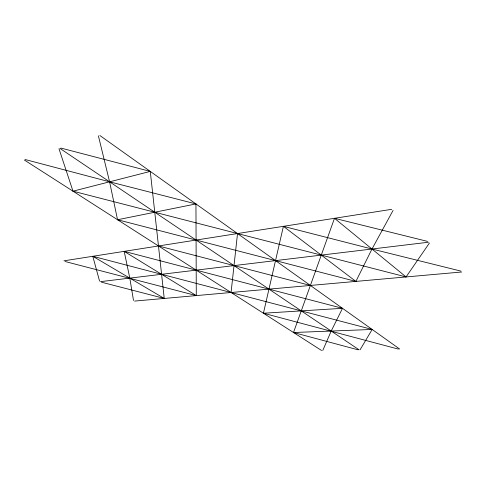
<?xml version="1.0" encoding="UTF-8"?>
<svg xmlns="http://www.w3.org/2000/svg" width="486" height="486" viewBox="0 0 486 486"><rect width="100%" height="100%" fill="white"/><g stroke="black" fill="none" stroke-linecap="round" stroke-linejoin="round"><path stroke-width="0.73" d="M231.069 292.499L237.52 233.541M398.374 349.1L263.418 313.233L283.405 226.33L371.984 249.02L460.819 271.079M358.042 349.817L293.495 332.515L334.496 218.305L427.589 241.408M322.753 350.503L331.209 331.045L342.502 308.318L124.185 251.359L129.805 278.126L133.504 300.482M98.397 135.843L109.587 181.813L117.545 219.739L355.886 281.406L371.984 249.02L393.095 210.389M99.569 281.121L92.796 256.292L372.173 329.453L360.077 349.78M429.417 243.043L406.065 276.941L72.991 191.18L58.97 148.71M72.991 191.18L150.277 171.4L164.238 298.44L101.416 282.172M117.545 219.739L195.949 203.932L196.283 295.591L65.1 261.517M63.958 260.824L391.722 209.308M100.511 281.643L428.47 242.228M134.622 301.077L461.7 271.996M263.418 313.233L342.502 308.318M293.495 332.515L372.173 329.453M195.949 203.932L109.587 181.813L25.266 159.548M60.938 148.072L150.277 171.4M158.472 245.971L310.39 285.446M92.796 256.292L164.238 298.44M124.185 251.359L196.283 295.591M24.3 159.973L321.544 350.485M59.985 148.412L359.045 349.792M99.861 135.497L399.662 349.033M283.405 226.33L355.886 281.406M334.496 218.305L406.065 276.941"/></g></svg>
